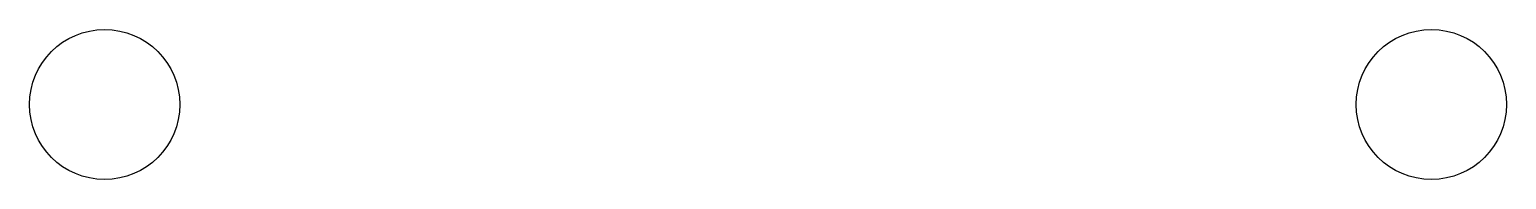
# Model space of a CAD drawing. Header units: millimetres. Extents: x 3 to 62, y 29.5 to 35.5.
import ezdxf

# ---------------------------------------------------------------- set-up
doc = ezdxf.new("R2010")
doc.units = ezdxf.units.MM

msp = doc.modelspace()

# ---------------------------------------------------------------- linework, layer by layer
at = {"layer": 'DOWEL_THROUGH'}
for centre in [(6, 32.5), (59, 32.5)]:
    msp.add_circle(centre, 3, dxfattribs=at)

doc.saveas('drawing.dxf')
